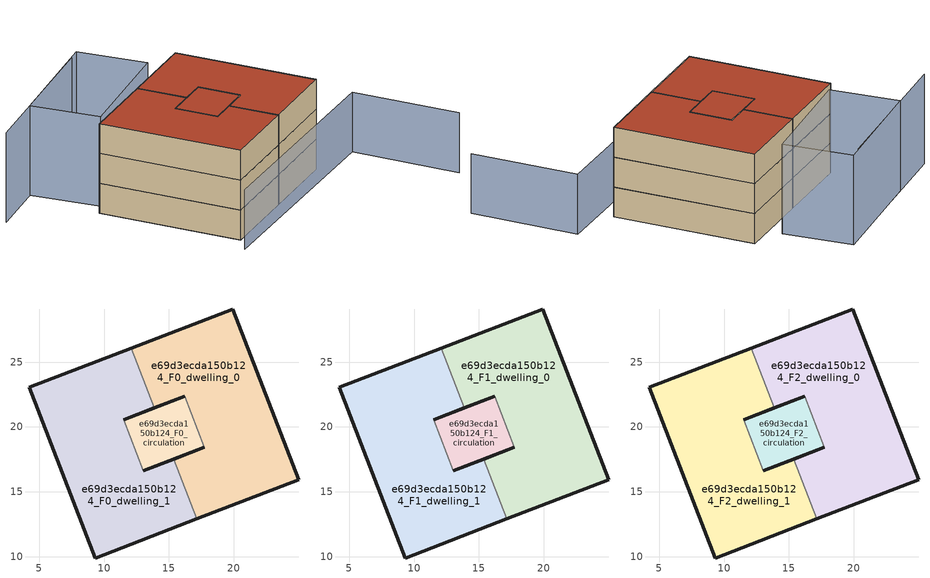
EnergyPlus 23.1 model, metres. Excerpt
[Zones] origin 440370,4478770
e69d3ecda150b124_F0_dwelling_0
 floor ground (EU_floor_Construction): 24.99,15.93 19.92,29.08 12.09,26.07 13.86,21.46 16.21,22.37 17.73,18.42 15.38,17.52 17.16,12.91 z0
 wall outside (EU_wall_Construction): 15.38,17.52 17.73,18.42 / 16.21,22.37 13.86,21.46 / 12.09,26.07 19.92,29.08 24.99,15.93 17.16,12.91 z0:3
 wall to e69d3ecda150b124_F0_dwelling_1 (EU_wall_Construction): 17.16,12.91 15.38,17.52 / 13.86,21.46 12.09,26.07 z0:3
 wall to e69d3ecda150b124_F0_circulation (EU_wall_Construction): 17.73,18.42 16.21,22.37 z0:3
e69d3ecda150b124_F0_dwelling_1
 floor ground (EU_floor_Construction): 17.16,12.91 15.38,17.52 13.03,16.61 11.51,20.56 13.86,21.46 12.09,26.07 4.25,23.05 9.32,9.89 z0
 wall outside (EU_wall_Construction): 13.86,21.46 11.51,20.56 / 13.03,16.61 15.38,17.52 / 17.16,12.91 9.32,9.89 4.25,23.05 12.09,26.07 z0:3
 wall to e69d3ecda150b124_F0_circulation (EU_wall_Construction): 11.51,20.56 13.03,16.61 z0:3
e69d3ecda150b124_F0_circulation
 floor ground (EU_floor_Construction): 17.73,18.42 16.21,22.37 11.51,20.56 13.03,16.61 z0
 wall outside (EU_wall_Construction): 17.73,18.42 13.03,16.61 / 11.51,20.56 16.21,22.37 z0:3
e69d3ecda150b124_F1_dwelling_0
 floor to e69d3ecda150b124_F0_dwelling_0 (EU_floor_Construction): 24.99,15.93 19.92,29.08 12.09,26.07 13.86,21.46 16.21,22.37 17.73,18.42 15.38,17.52 17.15,12.91 z3
 wall outside (EU_wall_Construction): 15.38,17.52 17.73,18.42 / 16.21,22.37 13.86,21.46 / 12.09,26.07 19.92,29.08 24.99,15.93 17.16,12.91 z3:6
 wall to e69d3ecda150b124_F1_dwelling_1 (EU_wall_Construction): 17.16,12.91 15.38,17.52 / 13.86,21.46 12.09,26.07 z3:6
 wall to e69d3ecda150b124_F1_circulation (EU_wall_Construction): 17.73,18.42 16.21,22.37 z3:6
e69d3ecda150b124_F1_dwelling_1
 floor to e69d3ecda150b124_F0_dwelling_1 (EU_floor_Construction): 17.15,12.91 15.38,17.52 13.03,16.61 11.51,20.56 13.86,21.46 12.09,26.07 4.25,23.05 9.32,9.89 z3
 wall outside (EU_wall_Construction): 13.86,21.46 11.51,20.56 / 13.03,16.61 15.38,17.52 / 17.16,12.91 9.32,9.89 4.25,23.05 12.09,26.07 z3:6
 wall to e69d3ecda150b124_F1_circulation (EU_wall_Construction): 11.51,20.56 13.03,16.61 z3:6
e69d3ecda150b124_F1_circulation
 floor to e69d3ecda150b124_F0_circulation (EU_floor_Construction): 17.73,18.42 16.21,22.37 11.51,20.56 13.03,16.61 z3
 wall outside (EU_wall_Construction): 17.73,18.42 13.03,16.61 / 11.51,20.56 16.21,22.37 z3:6
e69d3ecda150b124_F2_dwelling_0
 floor to e69d3ecda150b124_F1_dwelling_0 (EU_floor_Construction): 24.99,15.93 19.92,29.08 12.09,26.07 13.86,21.46 16.21,22.37 17.73,18.42 15.38,17.52 17.15,12.91 z6
 wall outside (EU_wall_Construction): 15.38,17.52 17.73,18.42 / 16.21,22.37 13.86,21.46 / 12.09,26.07 19.92,29.08 24.99,15.93 17.16,12.91 z6:9
 wall to e69d3ecda150b124_F2_dwelling_1 (EU_wall_Construction): 17.16,12.91 15.38,17.52 / 13.86,21.46 12.09,26.07 z6:9
 wall to e69d3ecda150b124_F2_circulation (EU_wall_Construction): 17.73,18.42 16.21,22.37 z6:9
 roof outside (EU_roof_Construction): 19.92,29.08 24.99,15.93 17.16,12.91 15.38,17.52 17.73,18.42 16.21,22.37 13.86,21.46 12.09,26.07 z9
e69d3ecda150b124_F2_dwelling_1
 floor to e69d3ecda150b124_F1_dwelling_1 (EU_floor_Construction): 17.15,12.91 15.38,17.52 13.03,16.61 11.51,20.56 13.86,21.46 12.09,26.07 4.25,23.05 9.32,9.89 z6
 wall outside (EU_wall_Construction): 13.86,21.46 11.51,20.56 / 13.03,16.61 15.38,17.52 / 17.16,12.91 9.32,9.89 4.25,23.05 12.09,26.07 z6:9
 wall to e69d3ecda150b124_F2_circulation (EU_wall_Construction): 11.51,20.56 13.03,16.61 z6:9
 roof outside (EU_roof_Construction): 12.09,26.07 13.86,21.46 11.51,20.56 13.03,16.61 15.38,17.52 17.16,12.91 9.32,9.89 4.25,23.05 z9
e69d3ecda150b124_F2_circulation
 floor to e69d3ecda150b124_F1_circulation (EU_floor_Construction): 17.73,18.42 16.21,22.37 11.51,20.56 13.03,16.61 z6
 wall outside (EU_wall_Construction): 17.73,18.42 13.03,16.61 / 11.51,20.56 16.21,22.37 z6:9
 roof outside (EU_roof_Construction): 16.21,22.37 17.73,18.42 13.03,16.61 11.51,20.56 z9
shading: 12.45,34.89 -3.16,27.63 / 5.38,24 2.44,30.25 / 2.44,30.25 13.67,35.54 / 13.67,35.54 16.61,29.3 / 16.61,29.3 5.38,24 z0:9; 8.19,8.22 29.93,16.31 / 29.93,16.31 33.67,6.26 z0:6
[Building]
EU S2 Campaign: North Axis=0; Terrain=City; Solar Distribution=FullExterior
[Site:Location]
Madrid: Latitude=40.5; Longitude=-3.5; Time Zone=1; Elevation=609
[SizingPeriod:WeatherFileDays]
AnnualSizingPeriod: Begin Month=1; Begin Day of Month=1; End Month=12; End Day of Month=31; Day of Week for Start Day=Monday; Use Weather File Daylight Saving Period=No; Use Weather File Rain and Snow Indicators=No
[MATERIAL]
EU_InternalMass_Material: Roughness=MediumRough; Thickness=0.1; Conductivity=1; Density=1800; Specific Heat=900; Thermal Absorptance=0.9; Solar Absorptance=0.7; Visible Absorptance=0.7
[MATERIAL:NOMASS] Roughness=MediumRough; Thermal Absorptance=0.9; Solar Absorptance=0.7; Visible Absorptance=0.7
Name | Thermal Resistance
EU_wall_NoMass | 0.419739
EU_roof_NoMass | 0.352165
EU_floor_NoMass | 0.608284
[CONSTRUCTION]
EU_wall_Construction: EU_wall_NoMass
EU_roof_Construction: EU_roof_NoMass
EU_floor_Construction: EU_floor_NoMass
EU_InternalMass_Construction: EU_InternalMass_Material
[ZONE] Type=1; Multiplier=1; Ceiling Height=autocalculate; Floor Area=autocalculate; Part of Total Floor Area=Yes
Name | Volume
e69d3ecda150b124_F0_dwelling_0; e69d3ecda150b124_F1_dwelling_0; e69d3ecda150b124_F2_dwelling_0 | 322.967
e69d3ecda150b124_F0_dwelling_1; e69d3ecda150b124_F1_dwelling_1; e69d3ecda150b124_F2_dwelling_1 | 323.001
e69d3ecda150b124_F0_circulation; e69d3ecda150b124_F1_circulation; e69d3ecda150b124_F2_circulation | 63.8972
[INTERNALMASS] Construction=EU_InternalMass_Construction; Surface Area=107.668
Name | Zone or ZoneList
e69d3ecda150b124_F0_dwelling_0_EU_InternalMass | e69d3ecda150b124_F0_dwelling_0
e69d3ecda150b124_F0_dwelling_1_EU_InternalMass | e69d3ecda150b124_F0_dwelling_1
e69d3ecda150b124_F1_dwelling_0_EU_InternalMass | e69d3ecda150b124_F1_dwelling_0
e69d3ecda150b124_F1_dwelling_1_EU_InternalMass | e69d3ecda150b124_F1_dwelling_1
e69d3ecda150b124_F2_dwelling_0_EU_InternalMass | e69d3ecda150b124_F2_dwelling_0
e69d3ecda150b124_F2_dwelling_1_EU_InternalMass | e69d3ecda150b124_F2_dwelling_1
[OTHEREQUIPMENT] Fuel Type=Electricity; Design Level Calculation Method=Watts/Area; Power per Zone Floor Area=1; Fraction Latent=0; Fraction Radiant=0; Fraction Lost=0; Carbon Dioxide Generation Rate=0; EndUse Subcategory=EU_Step8_InternalGains
Name | Zone or ZoneList or Space or SpaceList | Schedule
EU_Step8_InternalGain_e69d3ecda150b124_F0_dwelling_0_f000 | e69d3ecda150b124_F0_dwelling_0 | EU_Step8_GainSchedule_e69d3ecda150b124_F0_dwelling_0_f000
EU_Step8_InternalGain_e69d3ecda150b124_F0_dwelling_1_f000 | e69d3ecda150b124_F0_dwelling_1 | EU_Step8_GainSchedule_e69d3ecda150b124_F0_dwelling_1_f000
EU_Step8_InternalGain_e69d3ecda150b124_F1_dwelling_0_f000 | e69d3ecda150b124_F1_dwelling_0 | EU_Step8_GainSchedule_e69d3ecda150b124_F1_dwelling_0_f000
EU_Step8_InternalGain_e69d3ecda150b124_F1_dwelling_1_f000 | e69d3ecda150b124_F1_dwelling_1 | EU_Step8_GainSchedule_e69d3ecda150b124_F1_dwelling_1_f000
EU_Step8_InternalGain_e69d3ecda150b124_F2_dwelling_0_f000 | e69d3ecda150b124_F2_dwelling_0 | EU_Step8_GainSchedule_e69d3ecda150b124_F2_dwelling_0_f000
EU_Step8_InternalGain_e69d3ecda150b124_F2_dwelling_1_f000 | e69d3ecda150b124_F2_dwelling_1 | EU_Step8_GainSchedule_e69d3ecda150b124_F2_dwelling_1_f000
[ZONEINFILTRATION:DESIGNFLOWRATE] Schedule=EU_AlwaysOn; Design Flow Rate Calculation Method=Flow/Area; Flow Rate per Floor Area=0.0005; Constant Term Coefficient=1; Temperature Term Coefficient=0; Velocity Term Coefficient=0; Velocity Squared Term Coefficient=0
Name | Zone or ZoneList or Space or SpaceList
EU_Circulation_Infiltration_e69d3ecda150b124_F0_circulation | e69d3ecda150b124_F0_circulation
EU_Circulation_Infiltration_e69d3ecda150b124_F1_circulation | e69d3ecda150b124_F1_circulation
EU_Circulation_Infiltration_e69d3ecda150b124_F2_circulation | e69d3ecda150b124_F2_circulation
[ZONEVENTILATION:DESIGNFLOWRATE] Schedule=EU_AlwaysOn; Design Flow Rate Calculation Method=AirChanges/Hour; Air Changes per Hour=0.703302; Ventilation Type=Natural; Fan Pressure Rise=0; Fan Total Efficiency=1; Constant Term Coefficient=1; Temperature Term Coefficient=0; Velocity Term Coefficient=0; Velocity Squared Term Coefficient=0; Minimum Indoor Temperature=-100; Maximum Indoor Temperature=100; Delta Temperature=-100; Minimum Outdoor Temperature=-100; Maximum Outdoor Temperature=100; Maximum Wind Speed=40
Name | Zone or ZoneList or Space or SpaceList
EU_ConstantAir_e69d3ecda150b124_F0_dwelling_0 | e69d3ecda150b124_F0_dwelling_0
EU_ConstantAir_e69d3ecda150b124_F0_dwelling_1 | e69d3ecda150b124_F0_dwelling_1
EU_ConstantAir_e69d3ecda150b124_F1_dwelling_0 | e69d3ecda150b124_F1_dwelling_0
EU_ConstantAir_e69d3ecda150b124_F1_dwelling_1 | e69d3ecda150b124_F1_dwelling_1
EU_ConstantAir_e69d3ecda150b124_F2_dwelling_0 | e69d3ecda150b124_F2_dwelling_0
EU_ConstantAir_e69d3ecda150b124_F2_dwelling_1 | e69d3ecda150b124_F2_dwelling_1
[HVACTEMPLATE:THERMOSTAT] Constant Heating Setpoint=20; Constant Cooling Setpoint=50
EU_HeatOnly_e69d3ecda150b124_F0_dwelling_0; EU_HeatOnly_e69d3ecda150b124_F0_dwelling_1; EU_HeatOnly_e69d3ecda150b124_F1_dwelling_0; EU_HeatOnly_e69d3ecda150b124_F1_dwelling_1; EU_HeatOnly_e69d3ecda150b124_F2_dwelling_0; EU_HeatOnly_e69d3ecda150b124_F2_dwelling_1
[HVACTEMPLATE:ZONE:IDEALLOADSAIRSYSTEM] System Availability Schedule=EU_AlwaysOn; Maximum Heating Supply Air Temperature=50; Minimum Cooling Supply Air Temperature=13; Maximum Heating Supply Air Humidity Ratio=0.0156; Minimum Cooling Supply Air Humidity Ratio=0.0077; Heating Limit=NoLimit; Cooling Limit=NoLimit; Heating Availability Schedule=EU_AlwaysOn; Cooling Availability Schedule=EU_CoolingOff; Dehumidification Control Type=ConstantSensibleHeatRatio; Cooling Sensible Heat Ratio=0.7; Dehumidification Setpoint=60; Humidification Control Type=None; Humidification Setpoint=30; Outdoor Air Method=None; Outdoor Air Flow Rate per Person=0.00944; Outdoor Air Flow Rate per Zone Floor Area=0; Outdoor Air Flow Rate per Zone=0; Demand Controlled Ventilation Type=None; Outdoor Air Economizer Type=NoEconomizer; Heat Recovery Type=None; Sensible Heat Recovery Effectiveness=0.7; Latent Heat Recovery Effectiveness=0.65
Name | Template Thermostat
e69d3ecda150b124_F0_dwelling_0 | EU_HeatOnly_e69d3ecda150b124_F0_dwelling_0
e69d3ecda150b124_F0_dwelling_1 | EU_HeatOnly_e69d3ecda150b124_F0_dwelling_1
e69d3ecda150b124_F1_dwelling_0 | EU_HeatOnly_e69d3ecda150b124_F1_dwelling_0
e69d3ecda150b124_F1_dwelling_1 | EU_HeatOnly_e69d3ecda150b124_F1_dwelling_1
e69d3ecda150b124_F2_dwelling_0 | EU_HeatOnly_e69d3ecda150b124_F2_dwelling_0
e69d3ecda150b124_F2_dwelling_1 | EU_HeatOnly_e69d3ecda150b124_F2_dwelling_1
[SIZING:ZONE] Zone Cooling Design Supply Air Temperature Input Method=SupplyAirTemperature; Zone Cooling Design Supply Air Temperature=13; Zone Heating Design Supply Air Temperature Input Method=SupplyAirTemperature; Zone Heating Design Supply Air Temperature=50; Zone Cooling Design Supply Air Humidity Ratio=0.008; Zone Heating Design Supply Air Humidity Ratio=0.008; Cooling Design Air Flow Method=DesignDay; Cooling Design Air Flow Rate=0; Cooling Minimum Air Flow per Zone Floor Area=0.000762; Cooling Minimum Air Flow=0; Cooling Minimum Air Flow Fraction=0.2; Heating Design Air Flow Method=DesignDay; Heating Design Air Flow Rate=0; Heating Maximum Air Flow per Zone Floor Area=0.002032; Heating Maximum Air Flow=0.141576; Heating Maximum Air Flow Fraction=0.3; Account for Dedicated Outdoor Air System=No; Dedicated Outdoor Air System Control Strategy=NeutralSupplyAir; Dedicated Outdoor Air Low Setpoint Temperature for Design=autosize; Dedicated Outdoor Air High Setpoint Temperature for Design=autosize; Zone Load Sizing Method=Sensible Load Only No Latent Load; Zone Latent Cooling Design Supply Air Humidity Ratio Input Method=HumidityRatioDifference; Zone Cooling Design Supply Air Humidity Ratio Difference=0.005; Zone Latent Heating Design Supply Air Humidity Ratio Input Method=HumidityRatioDifference; Zone Humidification Design Supply Air Humidity Ratio Difference=0.005
e69d3ecda150b124_F0_dwelling_0; e69d3ecda150b124_F0_dwelling_1; e69d3ecda150b124_F1_dwelling_0; e69d3ecda150b124_F1_dwelling_1; e69d3ecda150b124_F2_dwelling_0; e69d3ecda150b124_F2_dwelling_1
[SCHEDULE:CONSTANT]
Name | Hourly Value
EU_AlwaysOn | 1
EU_CoolingOff | 0
[SCHEDULE:FILE] Column Number=1; Rows to Skip at Top=0; Number of Hours of Data=8760; Column Separator=Comma; Interpolate to Timestep=No; Minutes per Item=60; Adjust Schedule for Daylight Savings=Yes
Name | File
EU_Step8_GainSchedule_e69d3ecda150b124_F0_dwelling_0_f000 | ../../schedules/e69d3ecda150b124/e69d3ecda150b124_F0_dwelling_0_f000_gain.csv
EU_Step8_GainSchedule_e69d3ecda150b124_F0_dwelling_1_f000 | ../../schedules/e69d3ecda150b124/e69d3ecda150b124_F0_dwelling_1_f000_gain.csv
EU_Step8_GainSchedule_e69d3ecda150b124_F1_dwelling_0_f000 | ../../schedules/e69d3ecda150b124/e69d3ecda150b124_F1_dwelling_0_f000_gain.csv
EU_Step8_GainSchedule_e69d3ecda150b124_F1_dwelling_1_f000 | ../../schedules/e69d3ecda150b124/e69d3ecda150b124_F1_dwelling_1_f000_gain.csv
EU_Step8_GainSchedule_e69d3ecda150b124_F2_dwelling_0_f000 | ../../schedules/e69d3ecda150b124/e69d3ecda150b124_F2_dwelling_0_f000_gain.csv
EU_Step8_GainSchedule_e69d3ecda150b124_F2_dwelling_1_f000 | ../../schedules/e69d3ecda150b124/e69d3ecda150b124_F2_dwelling_1_f000_gain.csv
